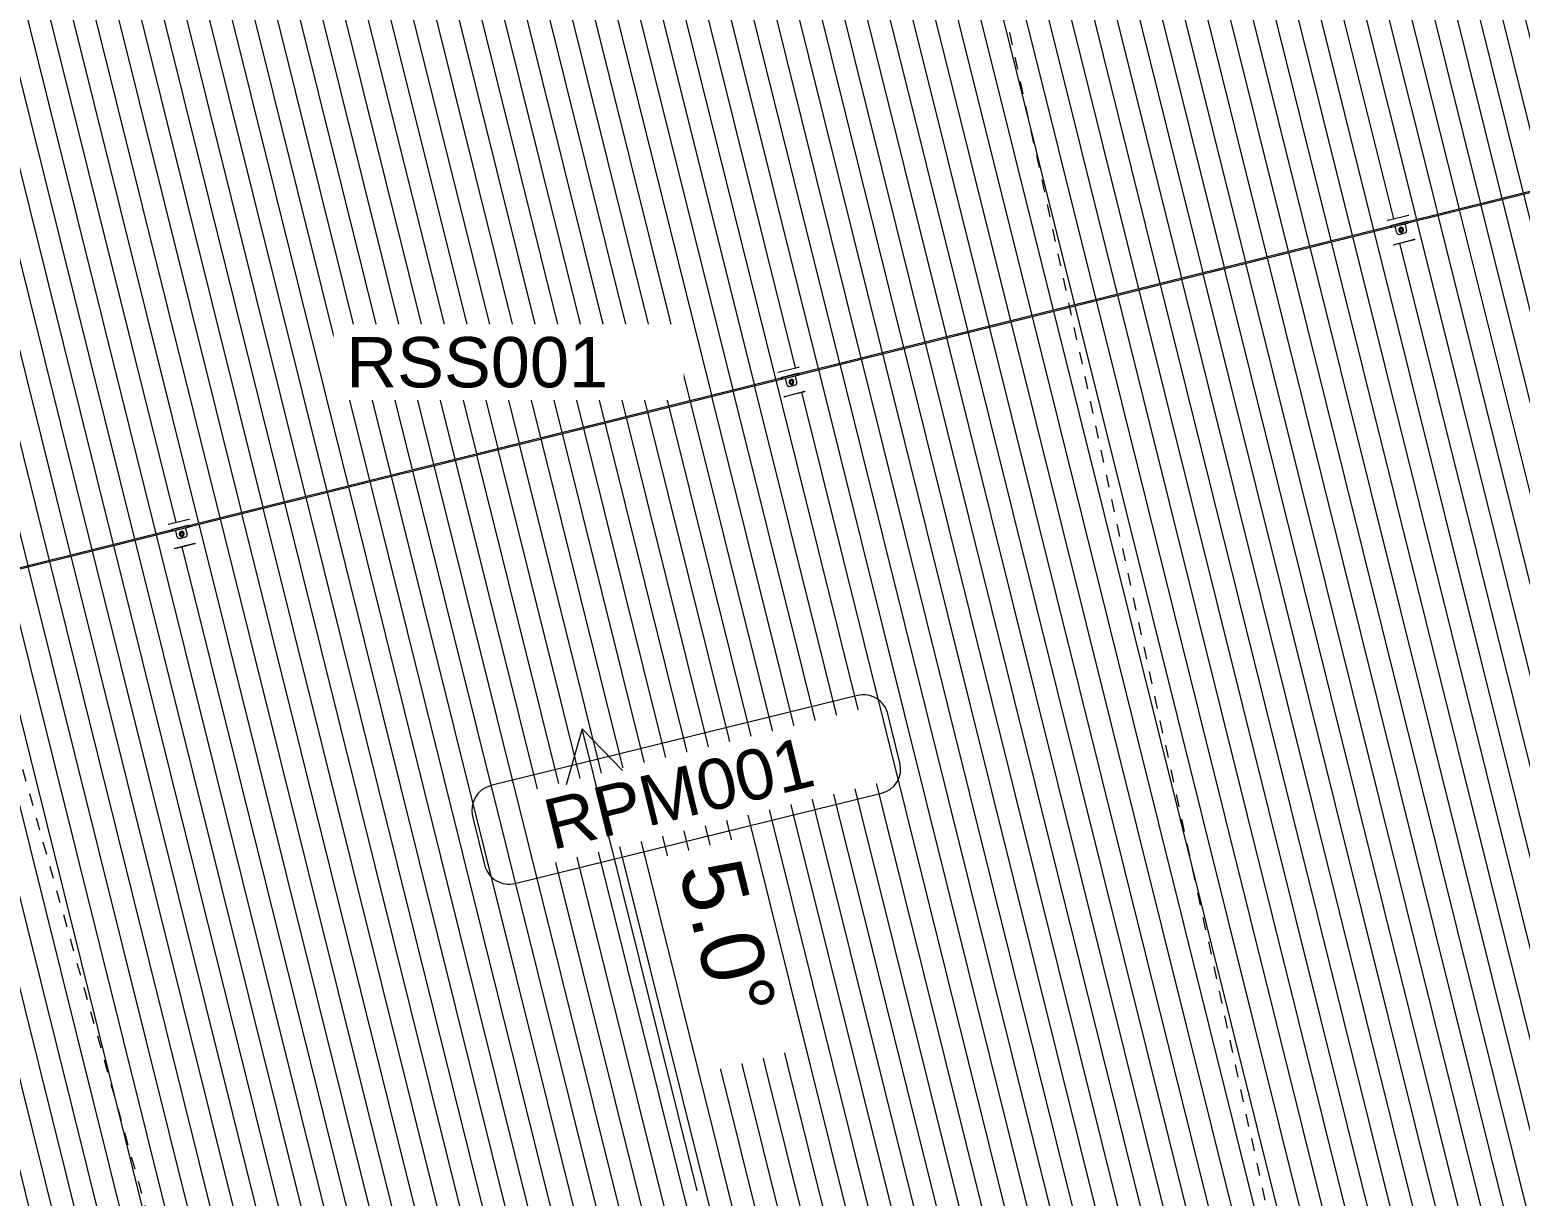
# Model space of a CAD drawing. Header units: metres. Extents: x -2358 to -2216, y 3959 to 4067.
# Drawn here: x -2341.38 to -2329.53, y 4018.81 to 4028.08 of the extents above; entities that cross this region are included whole.
import ezdxf

# ---------------------------------------------------------------- set-up
doc = ezdxf.new("R2010")
doc.units = ezdxf.units.M
doc.linetypes.add('Grid Line', pattern=[0.021, 0.012, -0.003, 0.003, -0.003])
for name, color, linetype, lineweight in [('A-ROOF-IDEN', 132, 'Continuous', 5), ('A-ROOF-PATT', 132, 'Continuous', 5), ('G-ANNO-DIMS', 111, 'Continuous', 5), ('Q-SPCQ', 91, 'Continuous', 5), ('Q-SPCQ-IDEN', 132, 'Continuous', 5), ('S-GRID', 1, 'Continuous', 5)]:
    doc.layers.add(name, color=color, linetype=linetype, lineweight=lineweight)
doc.styles.add('Arial', font='arial.ttf', dxfattribs={"height": 0.5})
doc.styles.add('Arial_1', font='arial.ttf', dxfattribs={"height": 0.4})

# ---------------------------------------------------------------- blocks, each defined once
blk = doc.blocks.new('Static Line_Sayfa_Metal Deck_Pan Mount - Up to 15 _ pitch - Max 2 Users-1846359-ROOF - Part B')
at = {"layer": 'Q-SPCQ'}
for p, q in [((-2325.69, 4027.733), (-2330.49, 4026.538)), ((-2330.488, 4026.53), (-2325.687, 4027.725)), ((-2330.489, 4026.538), (-2345.031, 4022.914)), ((-2345.029, 4022.906), (-2330.487, 4026.531)), ((-2330.586, 4026.563), (-2330.583, 4026.565)), ((-2330.582, 4026.566), (-2330.421, 4026.606)), ((-2330.554, 4026.524), (-2330.558, 4026.522)), ((-2330.557, 4026.518), (-2330.558, 4026.522)), ((-2330.429, 4026.556), (-2330.552, 4026.525)), ((-2330.549, 4026.513), (-2330.426, 4026.543)), ((-2330.448, 4026.537), (-2330.448, 4026.538)), ((-2330.448, 4026.537), (-2330.448, 4026.536)), ((-2330.448, 4026.536), (-2330.447, 4026.532)), ((-2330.447, 4026.532), (-2330.435, 4026.484)), ((-2330.422, 4026.556), (-2330.426, 4026.556)), ((-2330.423, 4026.544), (-2330.42, 4026.546)), ((-2330.422, 4026.556), (-2330.421, 4026.552)), ((-2330.421, 4026.552), (-2330.42, 4026.546)), ((-2330.42, 4026.606), (-2330.416, 4026.606)), ((-2330.555, 4026.512), (-2330.557, 4026.518)), ((-2330.555, 4026.512), (-2330.551, 4026.512)), ((-2330.373, 4026.412), (-2330.534, 4026.372)), ((-2330.532, 4026.373), (-2330.374, 4026.412)), ((-2330.526, 4026.519), (-2330.526, 4026.518)), ((-2330.525, 4026.513), (-2330.526, 4026.517)), ((-2330.526, 4026.517), (-2330.526, 4026.517)), ((-2330.513, 4026.465), (-2330.525, 4026.513)), ((-2330.513, 4026.465), (-2330.513, 4026.465)), ((-2330.497, 4026.485), (-2330.497, 4026.484)), ((-2330.495, 4026.454), (-2330.446, 4026.466)), ((-2330.494, 4026.454), (-2330.446, 4026.466)), ((-2330.489, 4026.487), (-2330.489, 4026.487)), ((-2330.487, 4026.488), (-2330.487, 4026.488)), ((-2330.468, 4026.493), (-2330.468, 4026.493)), ((-2330.466, 4026.492), (-2330.466, 4026.493)), ((-2330.458, 4026.494), (-2330.458, 4026.494)), ((-2330.435, 4026.484), (-2330.435, 4026.484)), ((-2330.373, 4026.412), (-2330.37, 4026.412)), ((-2330.368, 4026.412), (-2330.372, 4026.413)), ((-2330.535, 4026.372), (-2330.538, 4026.37)), ((-2330.536, 4026.37), (-2330.533, 4026.372)), ((-2335.433, 4025.355), (-2335.43, 4025.357)), ((-2335.429, 4025.358), (-2335.268, 4025.398)), ((-2335.276, 4025.348), (-2335.399, 4025.317)), ((-2335.269, 4025.348), (-2335.273, 4025.348)), ((-2335.27, 4025.336), (-2335.266, 4025.338)), ((-2335.269, 4025.348), (-2335.268, 4025.344)), ((-2335.268, 4025.344), (-2335.266, 4025.338)), ((-2335.267, 4025.398), (-2335.263, 4025.398)), ((-2335.401, 4025.317), (-2335.405, 4025.315)), ((-2335.404, 4025.31), (-2335.405, 4025.315)), ((-2335.402, 4025.304), (-2335.404, 4025.31)), ((-2335.402, 4025.304), (-2335.398, 4025.304)), ((-2335.395, 4025.305), (-2335.272, 4025.335)), ((-2335.373, 4025.311), (-2335.373, 4025.31)), ((-2335.371, 4025.305), (-2335.372, 4025.309)), ((-2335.372, 4025.309), (-2335.372, 4025.309)), ((-2335.359, 4025.257), (-2335.371, 4025.305)), ((-2335.359, 4025.257), (-2335.359, 4025.257)), ((-2335.344, 4025.277), (-2335.344, 4025.277)), ((-2335.341, 4025.246), (-2335.293, 4025.258)), ((-2335.341, 4025.246), (-2335.293, 4025.258)), ((-2335.336, 4025.279), (-2335.336, 4025.279)), ((-2335.334, 4025.28), (-2335.334, 4025.28)), ((-2335.315, 4025.285), (-2335.315, 4025.285)), ((-2335.313, 4025.284), (-2335.313, 4025.285)), ((-2335.305, 4025.286), (-2335.305, 4025.286)), ((-2335.295, 4025.329), (-2335.295, 4025.33)), ((-2335.295, 4025.329), (-2335.295, 4025.329)), ((-2335.295, 4025.329), (-2335.294, 4025.324)), ((-2335.294, 4025.324), (-2335.282, 4025.277)), ((-2335.282, 4025.276), (-2335.282, 4025.277)), ((-2335.381, 4025.164), (-2335.385, 4025.162)), ((-2335.383, 4025.163), (-2335.38, 4025.164)), ((-2335.22, 4025.204), (-2335.381, 4025.164)), ((-2335.379, 4025.165), (-2335.221, 4025.204)), ((-2335.22, 4025.204), (-2335.217, 4025.204)), ((-2335.215, 4025.204), (-2335.219, 4025.205)), ((-2340.275, 4024.15), (-2340.115, 4024.19)), ((-2340.114, 4024.19), (-2340.11, 4024.19)), ((-2340.28, 4024.147), (-2340.276, 4024.15)), ((-2340.247, 4024.109), (-2340.251, 4024.107)), ((-2340.25, 4024.102), (-2340.251, 4024.107)), ((-2340.249, 4024.096), (-2340.25, 4024.102)), ((-2340.249, 4024.096), (-2340.244, 4024.097)), ((-2340.122, 4024.14), (-2340.245, 4024.109)), ((-2340.242, 4024.097), (-2340.119, 4024.128)), ((-2340.22, 4024.103), (-2340.219, 4024.102)), ((-2340.218, 4024.097), (-2340.219, 4024.101)), ((-2340.219, 4024.101), (-2340.219, 4024.101)), ((-2340.206, 4024.049), (-2340.218, 4024.097)), ((-2340.206, 4024.049), (-2340.206, 4024.049)), ((-2340.19, 4024.069), (-2340.19, 4024.069)), ((-2340.188, 4024.038), (-2340.14, 4024.05)), ((-2340.188, 4024.038), (-2340.139, 4024.05)), ((-2340.183, 4024.071), (-2340.182, 4024.071)), ((-2340.181, 4024.072), (-2340.181, 4024.072)), ((-2340.162, 4024.077), (-2340.162, 4024.077)), ((-2340.16, 4024.077), (-2340.16, 4024.077)), ((-2340.152, 4024.078), (-2340.152, 4024.078)), ((-2340.142, 4024.121), (-2340.142, 4024.122)), ((-2340.142, 4024.121), (-2340.142, 4024.121)), ((-2340.142, 4024.121), (-2340.14, 4024.116)), ((-2340.14, 4024.116), (-2340.129, 4024.069)), ((-2340.129, 4024.068), (-2340.129, 4024.069)), ((-2340.116, 4024.14), (-2340.12, 4024.14)), ((-2340.117, 4024.128), (-2340.113, 4024.13)), ((-2340.116, 4024.14), (-2340.114, 4024.136)), ((-2340.114, 4024.136), (-2340.113, 4024.13)), ((-2340.228, 4023.956), (-2340.231, 4023.954)), ((-2340.229, 4023.955), (-2340.227, 4023.956)), ((-2340.066, 4023.997), (-2340.227, 4023.956)), ((-2340.226, 4023.957), (-2340.068, 4023.996)), ((-2340.067, 4023.996), (-2340.064, 4023.996)), ((-2340.062, 4023.996), (-2340.065, 4023.997))]:
    blk.add_line(p, q, dxfattribs=at)
at = {"layer": 'Q-SPCQ', "flags": 128}
for points in [[(-2330.554, 4026.524), (-2330.554, 4026.525), (-2330.553, 4026.525), (-2330.553, 4026.525), (-2330.553, 4026.525), (-2330.552, 4026.525), (-2330.552, 4026.525)], [(-2330.429, 4026.556), (-2330.428, 4026.556), (-2330.428, 4026.556), (-2330.428, 4026.556), (-2330.427, 4026.556), (-2330.427, 4026.556), (-2330.426, 4026.556)], [(-2330.423, 4026.544), (-2330.424, 4026.544), (-2330.424, 4026.544), (-2330.425, 4026.544), (-2330.425, 4026.544), (-2330.425, 4026.543), (-2330.426, 4026.543)], [(-2330.549, 4026.513), (-2330.549, 4026.513), (-2330.549, 4026.513), (-2330.55, 4026.512), (-2330.55, 4026.512), (-2330.551, 4026.512), (-2330.551, 4026.512)], [(-2330.481, 4026.502), (-2330.481, 4026.501), (-2330.481, 4026.501), (-2330.482, 4026.501), (-2330.482, 4026.501), (-2330.483, 4026.501), (-2330.483, 4026.501), (-2330.484, 4026.5), (-2330.484, 4026.5), (-2330.484, 4026.5), (-2330.485, 4026.499), (-2330.485, 4026.499), (-2330.485, 4026.499), (-2330.486, 4026.499), (-2330.486, 4026.498), (-2330.486, 4026.498), (-2330.487, 4026.498), (-2330.487, 4026.497), (-2330.487, 4026.497), (-2330.488, 4026.496), (-2330.488, 4026.496), (-2330.488, 4026.496), (-2330.488, 4026.495), (-2330.489, 4026.495), (-2330.489, 4026.494), (-2330.489, 4026.494), (-2330.489, 4026.493), (-2330.489, 4026.493), (-2330.489, 4026.493), (-2330.489, 4026.492), (-2330.489, 4026.492), (-2330.489, 4026.491), (-2330.489, 4026.491), (-2330.489, 4026.49), (-2330.489, 4026.49), (-2330.489, 4026.489), (-2330.489, 4026.489), (-2330.489, 4026.488), (-2330.489, 4026.488), (-2330.489, 4026.487), (-2330.489, 4026.487)], [(-2330.48, 4026.5), (-2330.481, 4026.5), (-2330.481, 4026.5), (-2330.481, 4026.499), (-2330.482, 4026.499), (-2330.482, 4026.499), (-2330.482, 4026.499), (-2330.483, 4026.499), (-2330.483, 4026.499), (-2330.483, 4026.498), (-2330.484, 4026.498), (-2330.484, 4026.498), (-2330.484, 4026.498), (-2330.484, 4026.497), (-2330.485, 4026.497), (-2330.485, 4026.497), (-2330.485, 4026.497), (-2330.486, 4026.496), (-2330.486, 4026.496), (-2330.486, 4026.496), (-2330.486, 4026.495), (-2330.486, 4026.495), (-2330.487, 4026.495), (-2330.487, 4026.494), (-2330.487, 4026.494), (-2330.487, 4026.494), (-2330.487, 4026.493), (-2330.487, 4026.493), (-2330.487, 4026.492), (-2330.487, 4026.492), (-2330.487, 4026.492), (-2330.487, 4026.491), (-2330.487, 4026.491), (-2330.487, 4026.49), (-2330.487, 4026.49), (-2330.487, 4026.49), (-2330.487, 4026.489), (-2330.487, 4026.489), (-2330.487, 4026.489), (-2330.487, 4026.488), (-2330.487, 4026.488)], [(-2330.466, 4026.493), (-2330.466, 4026.493), (-2330.467, 4026.494), (-2330.467, 4026.494), (-2330.467, 4026.495), (-2330.467, 4026.495), (-2330.467, 4026.496), (-2330.468, 4026.496), (-2330.468, 4026.496), (-2330.468, 4026.497), (-2330.468, 4026.497), (-2330.469, 4026.498), (-2330.469, 4026.498), (-2330.469, 4026.498), (-2330.47, 4026.499), (-2330.47, 4026.499), (-2330.47, 4026.499), (-2330.471, 4026.499), (-2330.471, 4026.5), (-2330.471, 4026.5), (-2330.472, 4026.5), (-2330.472, 4026.501), (-2330.473, 4026.501), (-2330.473, 4026.501), (-2330.474, 4026.501), (-2330.474, 4026.501), (-2330.474, 4026.501), (-2330.475, 4026.502), (-2330.475, 4026.502), (-2330.476, 4026.502), (-2330.476, 4026.502), (-2330.477, 4026.502), (-2330.477, 4026.502), (-2330.478, 4026.502), (-2330.478, 4026.502), (-2330.479, 4026.502), (-2330.479, 4026.502), (-2330.48, 4026.502), (-2330.48, 4026.502), (-2330.48, 4026.502), (-2330.481, 4026.502)], [(-2330.468, 4026.493), (-2330.468, 4026.493), (-2330.469, 4026.494), (-2330.469, 4026.494), (-2330.469, 4026.494), (-2330.469, 4026.495), (-2330.469, 4026.495), (-2330.469, 4026.495), (-2330.47, 4026.496), (-2330.47, 4026.496), (-2330.47, 4026.496), (-2330.47, 4026.497), (-2330.471, 4026.497), (-2330.471, 4026.497), (-2330.471, 4026.497), (-2330.471, 4026.498), (-2330.472, 4026.498), (-2330.472, 4026.498), (-2330.472, 4026.498), (-2330.473, 4026.499), (-2330.473, 4026.499), (-2330.473, 4026.499), (-2330.474, 4026.499), (-2330.474, 4026.499), (-2330.474, 4026.499), (-2330.475, 4026.5), (-2330.475, 4026.5), (-2330.475, 4026.5), (-2330.476, 4026.5), (-2330.476, 4026.5), (-2330.477, 4026.5), (-2330.477, 4026.5), (-2330.477, 4026.5), (-2330.478, 4026.5), (-2330.478, 4026.5), (-2330.479, 4026.5), (-2330.479, 4026.5), (-2330.479, 4026.5), (-2330.48, 4026.5), (-2330.48, 4026.5), (-2330.48, 4026.5)], [(-2335.276, 4025.348), (-2335.275, 4025.348), (-2335.275, 4025.348), (-2335.274, 4025.348), (-2335.274, 4025.348), (-2335.274, 4025.348), (-2335.273, 4025.348)], [(-2335.401, 4025.317), (-2335.4, 4025.317), (-2335.4, 4025.317), (-2335.4, 4025.317), (-2335.399, 4025.317), (-2335.399, 4025.317), (-2335.399, 4025.317)], [(-2335.395, 4025.305), (-2335.396, 4025.305), (-2335.396, 4025.305), (-2335.397, 4025.305), (-2335.397, 4025.305), (-2335.397, 4025.304), (-2335.398, 4025.304)], [(-2335.327, 4025.294), (-2335.328, 4025.293), (-2335.328, 4025.293), (-2335.329, 4025.293), (-2335.329, 4025.293), (-2335.33, 4025.293), (-2335.33, 4025.293), (-2335.33, 4025.292), (-2335.331, 4025.292), (-2335.331, 4025.292), (-2335.332, 4025.292), (-2335.332, 4025.291), (-2335.332, 4025.291), (-2335.333, 4025.291), (-2335.333, 4025.29), (-2335.333, 4025.29), (-2335.334, 4025.29), (-2335.334, 4025.289), (-2335.334, 4025.289), (-2335.334, 4025.289), (-2335.335, 4025.288), (-2335.335, 4025.288), (-2335.335, 4025.287), (-2335.335, 4025.287), (-2335.335, 4025.286), (-2335.336, 4025.286), (-2335.336, 4025.286), (-2335.336, 4025.285), (-2335.336, 4025.285), (-2335.336, 4025.284), (-2335.336, 4025.284), (-2335.336, 4025.283), (-2335.336, 4025.283), (-2335.336, 4025.282), (-2335.336, 4025.282), (-2335.336, 4025.281), (-2335.336, 4025.281), (-2335.336, 4025.28), (-2335.336, 4025.28), (-2335.336, 4025.28), (-2335.336, 4025.279)], [(-2335.327, 4025.292), (-2335.327, 4025.292), (-2335.328, 4025.292), (-2335.328, 4025.292), (-2335.328, 4025.291), (-2335.329, 4025.291), (-2335.329, 4025.291), (-2335.329, 4025.291), (-2335.33, 4025.291), (-2335.33, 4025.291), (-2335.33, 4025.29), (-2335.331, 4025.29), (-2335.331, 4025.29), (-2335.331, 4025.29), (-2335.332, 4025.289), (-2335.332, 4025.289), (-2335.332, 4025.289), (-2335.332, 4025.288), (-2335.332, 4025.288), (-2335.333, 4025.288), (-2335.333, 4025.287), (-2335.333, 4025.287), (-2335.333, 4025.287), (-2335.333, 4025.286), (-2335.334, 4025.286), (-2335.334, 4025.286), (-2335.334, 4025.285), (-2335.334, 4025.285), (-2335.334, 4025.285), (-2335.334, 4025.284), (-2335.334, 4025.284), (-2335.334, 4025.283), (-2335.334, 4025.283), (-2335.334, 4025.283), (-2335.334, 4025.282), (-2335.334, 4025.282), (-2335.334, 4025.281), (-2335.334, 4025.281), (-2335.334, 4025.281), (-2335.334, 4025.28), (-2335.334, 4025.28)], [(-2335.313, 4025.285), (-2335.313, 4025.286), (-2335.313, 4025.286), (-2335.313, 4025.286), (-2335.314, 4025.287), (-2335.314, 4025.287), (-2335.314, 4025.288), (-2335.314, 4025.288), (-2335.315, 4025.289), (-2335.315, 4025.289), (-2335.315, 4025.289), (-2335.315, 4025.29), (-2335.316, 4025.29), (-2335.316, 4025.29), (-2335.316, 4025.291), (-2335.317, 4025.291), (-2335.317, 4025.291), (-2335.317, 4025.292), (-2335.318, 4025.292), (-2335.318, 4025.292), (-2335.319, 4025.292), (-2335.319, 4025.293), (-2335.319, 4025.293), (-2335.32, 4025.293), (-2335.32, 4025.293), (-2335.321, 4025.293), (-2335.321, 4025.293), (-2335.322, 4025.294), (-2335.322, 4025.294), (-2335.323, 4025.294), (-2335.323, 4025.294), (-2335.323, 4025.294), (-2335.324, 4025.294), (-2335.324, 4025.294), (-2335.325, 4025.294), (-2335.325, 4025.294), (-2335.326, 4025.294), (-2335.326, 4025.294), (-2335.327, 4025.294), (-2335.327, 4025.294), (-2335.327, 4025.294)], [(-2335.315, 4025.285), (-2335.315, 4025.285), (-2335.315, 4025.286), (-2335.315, 4025.286), (-2335.316, 4025.286), (-2335.316, 4025.287), (-2335.316, 4025.287), (-2335.316, 4025.287), (-2335.316, 4025.288), (-2335.317, 4025.288), (-2335.317, 4025.288), (-2335.317, 4025.289), (-2335.317, 4025.289), (-2335.318, 4025.289), (-2335.318, 4025.29), (-2335.318, 4025.29), (-2335.318, 4025.29), (-2335.319, 4025.29), (-2335.319, 4025.29), (-2335.319, 4025.291), (-2335.32, 4025.291), (-2335.32, 4025.291), (-2335.32, 4025.291), (-2335.321, 4025.291), (-2335.321, 4025.292), (-2335.321, 4025.292), (-2335.322, 4025.292), (-2335.322, 4025.292), (-2335.323, 4025.292), (-2335.323, 4025.292), (-2335.323, 4025.292), (-2335.324, 4025.292), (-2335.324, 4025.292), (-2335.324, 4025.292), (-2335.325, 4025.292), (-2335.325, 4025.292), (-2335.326, 4025.292), (-2335.326, 4025.292), (-2335.326, 4025.292), (-2335.327, 4025.292), (-2335.327, 4025.292)], [(-2335.27, 4025.336), (-2335.271, 4025.336), (-2335.271, 4025.336), (-2335.271, 4025.336), (-2335.272, 4025.336), (-2335.272, 4025.336), (-2335.272, 4025.335)], [(-2340.247, 4024.109), (-2340.247, 4024.109), (-2340.247, 4024.109), (-2340.246, 4024.109), (-2340.246, 4024.109), (-2340.246, 4024.109), (-2340.245, 4024.109)], [(-2340.242, 4024.097), (-2340.243, 4024.097), (-2340.243, 4024.097), (-2340.243, 4024.097), (-2340.244, 4024.097), (-2340.244, 4024.097), (-2340.244, 4024.097)], [(-2340.174, 4024.086), (-2340.175, 4024.086), (-2340.175, 4024.085), (-2340.175, 4024.085), (-2340.176, 4024.085), (-2340.176, 4024.085), (-2340.177, 4024.085), (-2340.177, 4024.084), (-2340.177, 4024.084), (-2340.178, 4024.084), (-2340.178, 4024.084), (-2340.179, 4024.083), (-2340.179, 4024.083), (-2340.179, 4024.083), (-2340.18, 4024.082), (-2340.18, 4024.082), (-2340.18, 4024.082), (-2340.181, 4024.081), (-2340.181, 4024.081), (-2340.181, 4024.081), (-2340.181, 4024.08), (-2340.182, 4024.08), (-2340.182, 4024.079), (-2340.182, 4024.079), (-2340.182, 4024.078), (-2340.182, 4024.078), (-2340.182, 4024.078), (-2340.183, 4024.077), (-2340.183, 4024.077), (-2340.183, 4024.076), (-2340.183, 4024.076), (-2340.183, 4024.075), (-2340.183, 4024.075), (-2340.183, 4024.074), (-2340.183, 4024.074), (-2340.183, 4024.073), (-2340.183, 4024.073), (-2340.183, 4024.073), (-2340.183, 4024.072), (-2340.183, 4024.072), (-2340.183, 4024.071)], [(-2340.174, 4024.084), (-2340.174, 4024.084), (-2340.174, 4024.084), (-2340.175, 4024.084), (-2340.175, 4024.084), (-2340.175, 4024.083), (-2340.176, 4024.083), (-2340.176, 4024.083), (-2340.176, 4024.083), (-2340.177, 4024.083), (-2340.177, 4024.082), (-2340.177, 4024.082), (-2340.178, 4024.082), (-2340.178, 4024.082), (-2340.178, 4024.081), (-2340.179, 4024.081), (-2340.179, 4024.081), (-2340.179, 4024.08), (-2340.179, 4024.08), (-2340.179, 4024.08), (-2340.18, 4024.079), (-2340.18, 4024.079), (-2340.18, 4024.079), (-2340.18, 4024.078), (-2340.18, 4024.078), (-2340.18, 4024.078), (-2340.181, 4024.077), (-2340.181, 4024.077), (-2340.181, 4024.077), (-2340.181, 4024.076), (-2340.181, 4024.076), (-2340.181, 4024.075), (-2340.181, 4024.075), (-2340.181, 4024.075), (-2340.181, 4024.074), (-2340.181, 4024.074), (-2340.181, 4024.073), (-2340.181, 4024.073), (-2340.181, 4024.073), (-2340.181, 4024.072), (-2340.181, 4024.072)], [(-2340.16, 4024.077), (-2340.16, 4024.078), (-2340.16, 4024.078), (-2340.16, 4024.078), (-2340.16, 4024.079), (-2340.161, 4024.079), (-2340.161, 4024.08), (-2340.161, 4024.08), (-2340.161, 4024.081), (-2340.162, 4024.081), (-2340.162, 4024.081), (-2340.162, 4024.082), (-2340.162, 4024.082), (-2340.163, 4024.082), (-2340.163, 4024.083), (-2340.163, 4024.083), (-2340.164, 4024.083), (-2340.164, 4024.084), (-2340.165, 4024.084), (-2340.165, 4024.084), (-2340.165, 4024.084), (-2340.166, 4024.085), (-2340.166, 4024.085), (-2340.167, 4024.085), (-2340.167, 4024.085), (-2340.167, 4024.085), (-2340.168, 4024.086), (-2340.168, 4024.086), (-2340.169, 4024.086), (-2340.169, 4024.086), (-2340.17, 4024.086), (-2340.17, 4024.086), (-2340.171, 4024.086), (-2340.171, 4024.086), (-2340.172, 4024.086), (-2340.172, 4024.086), (-2340.173, 4024.086), (-2340.173, 4024.086), (-2340.173, 4024.086), (-2340.174, 4024.086), (-2340.174, 4024.086)], [(-2340.162, 4024.077), (-2340.162, 4024.077), (-2340.162, 4024.078), (-2340.162, 4024.078), (-2340.162, 4024.078), (-2340.163, 4024.079), (-2340.163, 4024.079), (-2340.163, 4024.079), (-2340.163, 4024.08), (-2340.163, 4024.08), (-2340.164, 4024.08), (-2340.164, 4024.081), (-2340.164, 4024.081), (-2340.164, 4024.081), (-2340.165, 4024.082), (-2340.165, 4024.082), (-2340.165, 4024.082), (-2340.165, 4024.082), (-2340.166, 4024.083), (-2340.166, 4024.083), (-2340.166, 4024.083), (-2340.167, 4024.083), (-2340.167, 4024.083), (-2340.167, 4024.084), (-2340.168, 4024.084), (-2340.168, 4024.084), (-2340.169, 4024.084), (-2340.169, 4024.084), (-2340.169, 4024.084), (-2340.17, 4024.084), (-2340.17, 4024.084), (-2340.17, 4024.084), (-2340.171, 4024.084), (-2340.171, 4024.084), (-2340.172, 4024.084), (-2340.172, 4024.084), (-2340.172, 4024.084), (-2340.173, 4024.084), (-2340.173, 4024.084), (-2340.174, 4024.084), (-2340.174, 4024.084)], [(-2340.122, 4024.14), (-2340.122, 4024.14), (-2340.121, 4024.14), (-2340.121, 4024.14), (-2340.121, 4024.14), (-2340.12, 4024.14), (-2340.12, 4024.14)], [(-2340.117, 4024.128), (-2340.117, 4024.128), (-2340.118, 4024.128), (-2340.118, 4024.128), (-2340.118, 4024.128), (-2340.119, 4024.128), (-2340.119, 4024.128)]]:
    blk.add_lwpolyline(points, dxfattribs=at)
at = {"layer": 'Q-SPCQ'}
for centre, major_axis, ratio, start_param, end_param in [((-2330.582, 4026.566), (0.00097, 0.000242), 0.087156, 1.570796, 2.889433), ((-2330.388, 4026.554), (0.0679, 0.0169), 0.087156, 3.370984, 3.600375), ((-2330.421, 4026.606), (0.00097, 0.000242), 0.087156, 0.252159, 1.570796), ((-2330.587, 4026.505), (0.0679, 0.0169), 0.087156, 5.824402, 6.053794), ((-2330.498, 4026.469), (0.0146, 0.0036), 0.996195, 3.141593, 4.712389), ((-2330.498, 4026.468), (0.0146, 0.0036), 0.996195, 3.403392, 4.712389), ((-2330.478, 4026.49), (0.0193, 0.0048), 0.996195, 1.570796, 4.712389), ((-2330.478, 4026.489), (0.0193, 0.0048), 0.996195, 3.141593, 4.712389), ((-2330.478, 4026.49), (0.0114, 0.0028), 0.996195, 1.570796, 4.712389), ((-2330.478, 4026.49), (0.0193, 0.0048), 0.996195, 4.712389, 7.853982), ((-2330.478, 4026.49), (0.0114, 0.0028), 0.996195, 4.712389, 7.853982), ((-2330.478, 4026.489), (0.0193, 0.0048), 0.996195, 4.712389, 6.283185), ((-2330.45, 4026.481), (0.0146, 0.0036), 0.996195, 4.712389, 6.283185), ((-2330.45, 4026.481), (0.0146, 0.0036), 0.996195, 4.712389, 4.974188), ((-2330.45, 4026.481), (0.0146, 0.0036), 0.996195, 5.235988, 6.021386), ((-2330.374, 4026.412), (0.00097, 0.000242), 0.087156, 1.351024, 1.570796), ((-2330.374, 4026.412), (0.00097, 0.000242), 0.087156, 0.252159, 0.691705), ((-2330.373, 4026.412), (0.00097, 0.000242), 0.087156, 0.252159, 1.570796), ((-2330.534, 4026.372), (0.00097, 0.000242), 0.087156, 1.570796, 2.889433), ((-2330.532, 4026.372), (0.00097, 0.000242), 0.087156, 2.449888, 2.889433), ((-2330.532, 4026.372), (0.00097, 0.000242), 0.087156, 1.570796, 1.790569), ((-2335.429, 4025.358), (0.00097, 0.000242), 0.087156, 1.570796, 2.889433), ((-2335.268, 4025.398), (0.00097, 0.000242), 0.087156, 0.252159, 1.570796), ((-2335.434, 4025.297), (0.0679, 0.0169), 0.087156, 5.824402, 6.053794), ((-2335.345, 4025.261), (0.0146, 0.0036), 0.996195, 3.141593, 4.712389), ((-2335.345, 4025.261), (0.0146, 0.0036), 0.996195, 3.403392, 4.712389), ((-2335.324, 4025.282), (0.0193, 0.0048), 0.996195, 1.570796, 4.712389), ((-2335.324, 4025.281), (0.0193, 0.0048), 0.996195, 3.141593, 4.712389), ((-2335.324, 4025.282), (0.0114, 0.0028), 0.996195, 1.570796, 4.712389), ((-2335.324, 4025.282), (0.0193, 0.0048), 0.996195, 4.712389, 7.853982), ((-2335.324, 4025.282), (0.0114, 0.0028), 0.996195, 4.712389, 7.853982), ((-2335.324, 4025.281), (0.0193, 0.0048), 0.996195, 4.712389, 6.283185), ((-2335.235, 4025.347), (0.0679, 0.0169), 0.087156, 3.370984, 3.600375), ((-2335.296, 4025.273), (0.0146, 0.0036), 0.996195, 4.712389, 6.283185), ((-2335.296, 4025.273), (0.0146, 0.0036), 0.996195, 4.712389, 6.021386), ((-2335.381, 4025.164), (0.00097, 0.000242), 0.087156, 1.570796, 2.889433), ((-2335.379, 4025.165), (0.00097, 0.000242), 0.087156, 2.449888, 2.889433), ((-2335.379, 4025.165), (0.00097, 0.000242), 0.087156, 1.570796, 1.790569), ((-2335.221, 4025.204), (0.00097, 0.000242), 0.087156, 1.351024, 1.570796), ((-2335.22, 4025.204), (0.00097, 0.000242), 0.087156, 0.252159, 1.570796), ((-2335.221, 4025.204), (0.00097, 0.000242), 0.087156, 0.252159, 0.691705), ((-2340.115, 4024.19), (0.00097, 0.000242), 0.087156, 0.252159, 1.570796), ((-2340.275, 4024.15), (0.00097, 0.000242), 0.087156, 1.570796, 2.889433), ((-2340.281, 4024.089), (0.0679, 0.0169), 0.087156, 5.824402, 6.053794), ((-2340.192, 4024.053), (0.0146, 0.0036), 0.996195, 3.141593, 4.712389), ((-2340.192, 4024.053), (0.0146, 0.0036), 0.996195, 3.403392, 4.712389), ((-2340.171, 4024.074), (0.0193, 0.0048), 0.996195, 1.570796, 4.712389), ((-2340.171, 4024.073), (0.0193, 0.0048), 0.996195, 3.141593, 4.712389), ((-2340.171, 4024.074), (0.0114, 0.0028), 0.996195, 1.570796, 4.712389), ((-2340.171, 4024.074), (0.0193, 0.0048), 0.996195, 4.712389, 7.853982), ((-2340.171, 4024.074), (0.0114, 0.0028), 0.996195, 4.712389, 7.853982), ((-2340.171, 4024.073), (0.0193, 0.0048), 0.996195, 4.712389, 6.283185), ((-2340.081, 4024.139), (0.0679, 0.0169), 0.087156, 3.370984, 3.600375), ((-2340.143, 4024.065), (0.0146, 0.0036), 0.996195, 4.712389, 6.283185), ((-2340.143, 4024.065), (0.0146, 0.0036), 0.996195, 4.712389, 6.021386), ((-2340.227, 4023.956), (0.00097, 0.000242), 0.087156, 1.570796, 2.889433), ((-2340.226, 4023.957), (0.00097, 0.000242), 0.087156, 2.449888, 2.889433), ((-2340.226, 4023.957), (0.00097, 0.000242), 0.087156, 1.570796, 1.790569), ((-2340.068, 4023.996), (0.00097, 0.000242), 0.087156, 1.351024, 1.570796), ((-2340.068, 4023.996), (0.00097, 0.000242), 0.087156, 0.252159, 0.691705), ((-2340.066, 4023.996), (0.00097, 0.000242), 0.087156, 0.252159, 1.570796)]:
    blk.add_ellipse(centre, major_axis=major_axis, ratio=ratio, start_param=start_param, end_param=end_param, dxfattribs=at)
blk = doc.blocks.new('Roof Tag - Roof Tag 17W-1080807-ROOF - Part B')
at = {"layer": 'A-ROOF-IDEN'}
for p, q in [((0.0075, 0.002), (-0.0075, 0.002)), ((-0.0085, 0.001), (-0.0085, -0.001)), ((0.0085, -0.001), (0.0085, 0.001)), ((-0.0075, -0.002), (0.0075, -0.002))]:
    blk.add_line(p, q, dxfattribs=at)
for centre, start, end in [((-0.0075, 0.001), 90, 180), ((0.0075, 0.001), 360, 90), ((-0.0075, -0.001), 180, 270), ((0.0075, -0.001), 270, 0)]:
    blk.add_arc(centre, 0.001, start, end, dxfattribs=at)

msp = doc.modelspace()

# ---------------------------------------------------------------- hatches: boundary and pattern name
at = {"layer": 'A-ROOF-PATT'}
h = msp.add_hatch(dxfattribs=at)
h.set_pattern_fill('FP_7', color=256, style=0, pattern_type=2)
h.set_pattern_definition([(283.994, (-472.474, -220.244), (0.1698061846, 0.04231855), [])])
h.paths.add_polyline_path([(-2347.351, 4012.988), (-2323.226, 4019), (-2326.037, 4036.756), (-2326.019, 4036.76), (-2325.831, 4036.79), (-2325.853, 4036.934), (-2352.563, 4030.277), (-2352.563, 4028.124), (-2347.563, 4013.604)])
h.paths.add_polyline_path([(-2330.328, 4026.577), (-2330.328, 4026.579), (-2330.328, 4026.577)])
h.paths.add_polyline_path([(-2345.131, 4022.882), (-2345.133, 4022.881), (-2345.133, 4022.882)])
h.paths.add_polyline_path([(-2350.116, 4021.526), (-2350.153, 4021.677), (-2349.618, 4021.811), (-2349.608, 4021.771), (-2349.392, 4021.825), (-2349.354, 4021.835), (-2349.269, 4021.856), (-2349.049, 4021.911), (-2349.018, 4021.918), (-2348.95, 4021.936), (-2348.911, 4021.946), (-2348.846, 4021.961), (-2348.674, 4022.005), (-2348.643, 4022.012), (-2348.55, 4022.035), (-2348.505, 4022.046), (-2348.292, 4022.099), (-2347.714, 4022.245), (-2347.681, 4022.252), (-2347.568, 4022.28), (-2347.529, 4022.29), (-2347.507, 4022.296), (-2347.504, 4022.296), (-2347.421, 4022.317), (-2347.343, 4022.336), (-2347.174, 4022.379), (-2347.143, 4022.386), (-2347.034, 4022.413), (-2346.838, 4022.462), (-2346.528, 4022.54), (-2346.253, 4022.609), (-2346.232, 4022.614), (-2346.229, 4022.614), (-2346.117, 4022.643), (-2346.097, 4022.648), (-2345.115, 4022.894), (-2345.126, 4022.939), (-2345.123, 4022.94), (-2345.122, 4022.942), (-2344.96, 4022.982), (-2344.958, 4022.982), (-2344.957, 4022.982), (-2344.945, 4022.936), (-2340.268, 4024.101), (-2340.28, 4024.147), (-2340.276, 4024.147), (-2340.275, 4024.15), (-2340.114, 4024.19), (-2340.112, 4024.19), (-2340.11, 4024.19), (-2340.098, 4024.144), (-2335.421, 4025.309), (-2335.433, 4025.355), (-2335.429, 4025.355), (-2335.429, 4025.358), (-2335.267, 4025.398), (-2335.265, 4025.398), (-2335.263, 4025.398), (-2335.252, 4025.351), (-2330.575, 4026.517), (-2330.586, 4026.563), (-2330.582, 4026.563), (-2330.582, 4026.566), (-2330.42, 4026.606), (-2330.418, 4026.606), (-2330.416, 4026.606), (-2330.404, 4026.559), (-2330.288, 4026.588), (-2330.198, 4026.61), (-2327.905, 4027.181), (-2327.863, 4027.192), (-2327.795, 4027.208), (-2327.783, 4027.212), (-2327.728, 4027.225), (-2325.91, 4027.677), (-2325.919, 4027.717), (-2325.384, 4027.85), (-2325.348, 4027.698), (-2325.882, 4027.565), (-2325.909, 4027.67), (-2325.932, 4027.664), (-2330.403, 4026.552), (-2330.368, 4026.412), (-2330.373, 4026.415), (-2330.373, 4026.412), (-2330.376, 4026.411), (-2330.535, 4026.372), (-2330.535, 4026.372), (-2330.539, 4026.372), (-2330.573, 4026.509), (-2335.25, 4025.344), (-2335.215, 4025.204), (-2335.219, 4025.207), (-2335.22, 4025.204), (-2335.223, 4025.204), (-2335.381, 4025.164), (-2335.381, 4025.164), (-2335.385, 4025.164), (-2335.419, 4025.301), (-2340.096, 4024.136), (-2340.062, 4023.996), (-2340.066, 4023.999), (-2340.066, 4023.997), (-2340.069, 4023.996), (-2340.228, 4023.956), (-2340.228, 4023.956), (-2340.232, 4023.956), (-2340.266, 4024.093), (-2344.943, 4022.928), (-2344.908, 4022.789), (-2344.913, 4022.791), (-2344.913, 4022.789), (-2344.934, 4022.783), (-2345.075, 4022.749), (-2345.075, 4022.748), (-2345.079, 4022.749), (-2345.114, 4022.886), (-2345.175, 4022.87), (-2345.2, 4022.864), (-2345.216, 4022.86), (-2349.607, 4021.765), (-2349.582, 4021.659), (-2350.088, 4021.533)])

# ---------------------------------------------------------------- linework, layer by layer
at = {"layer": 'S-GRID', "linetype": 'Grid Line'}
for p, q in [((-2320.281, 3967.197), (-2339.482, 4055.01)), ((-2326.013, 3967.222), (-2349.848, 4052.202))]:
    msp.add_line(p, q, dxfattribs=at)

# ---------------------------------------------------------------- block references
at = {"layer": 'A-ROOF-IDEN', "xscale": 199.9999999999998, "yscale": 199.9999999999998, "zscale": 199.9999999999998, "rotation": 13.80724329587201}
msp.add_blockref('Roof Tag - Roof Tag 17W-1080807-ROOF - Part B', (-2336.161, 4022.042), dxfattribs=at)
at = {"layer": 'Q-SPCQ'}
msp.add_blockref('Static Line_Sayfa_Metal Deck_Pan Mount - Up to 15 _ pitch - Max 2 Users-1846359-ROOF - Part B', (0, 0), dxfattribs=at)

# ---------------------------------------------------------------- next in the draw order: texts
at = {"layer": 'A-ROOF-IDEN', "insert": (-2337.323, 4021.948), "char_height": 0.4, "width": 2.67764, "attachment_point": 1, "rotation": 13.8072, "style": 'Arial_1', "bg_fill": 3, "box_fill_scale": 1.25, "bg_fill_color": 256, "bg_fill_true_color": 13158600, "bg_fill_transparency": 0}
msp.add_mtext('RPM001', dxfattribs=at)
at = {"layer": 'Q-SPCQ-IDEN', "insert": (-2338.863, 4025.638), "char_height": 0.4, "width": 2.58143, "attachment_point": 1, "style": 'Arial_1', "bg_fill": 3, "box_fill_scale": 1.25, "bg_fill_color": 256, "bg_fill_true_color": 13158600, "bg_fill_transparency": 0}
msp.add_mtext('RSS001', dxfattribs=at)

# ---------------------------------------------------------------- next in the draw order: linework, layer by layer
at = {"layer": 'G-ANNO-DIMS', "lineweight": 15}
for q in [(-2337.116, 4022.08), (-2336.667, 4022.192)]:
    msp.add_line((-2336.988, 4022.524), q, dxfattribs=at)

# ---------------------------------------------------------------- next in the draw order: texts
at = {"layer": 'G-ANNO-DIMS', "lineweight": 15, "insert": (-2335.738, 4021.528), "char_height": 0.5, "width": 1.49365, "attachment_point": 1, "rotation": 283.9943, "line_spacing_factor": 0.941778, "style": 'Arial', "bg_fill": 3, "box_fill_scale": 1.25, "bg_fill_color": 256, "bg_fill_true_color": 13158600, "bg_fill_transparency": 0}
msp.add_mtext('5.0°', dxfattribs=at)

# ---------------------------------------------------------------- next in the draw order: linework, layer by layer
at = {"layer": 'G-ANNO-DIMS', "lineweight": 15}
msp.add_line((-2336.073, 4018.853), (-2336.988, 4022.524), dxfattribs=at)

doc.saveas('drawing.dxf')
